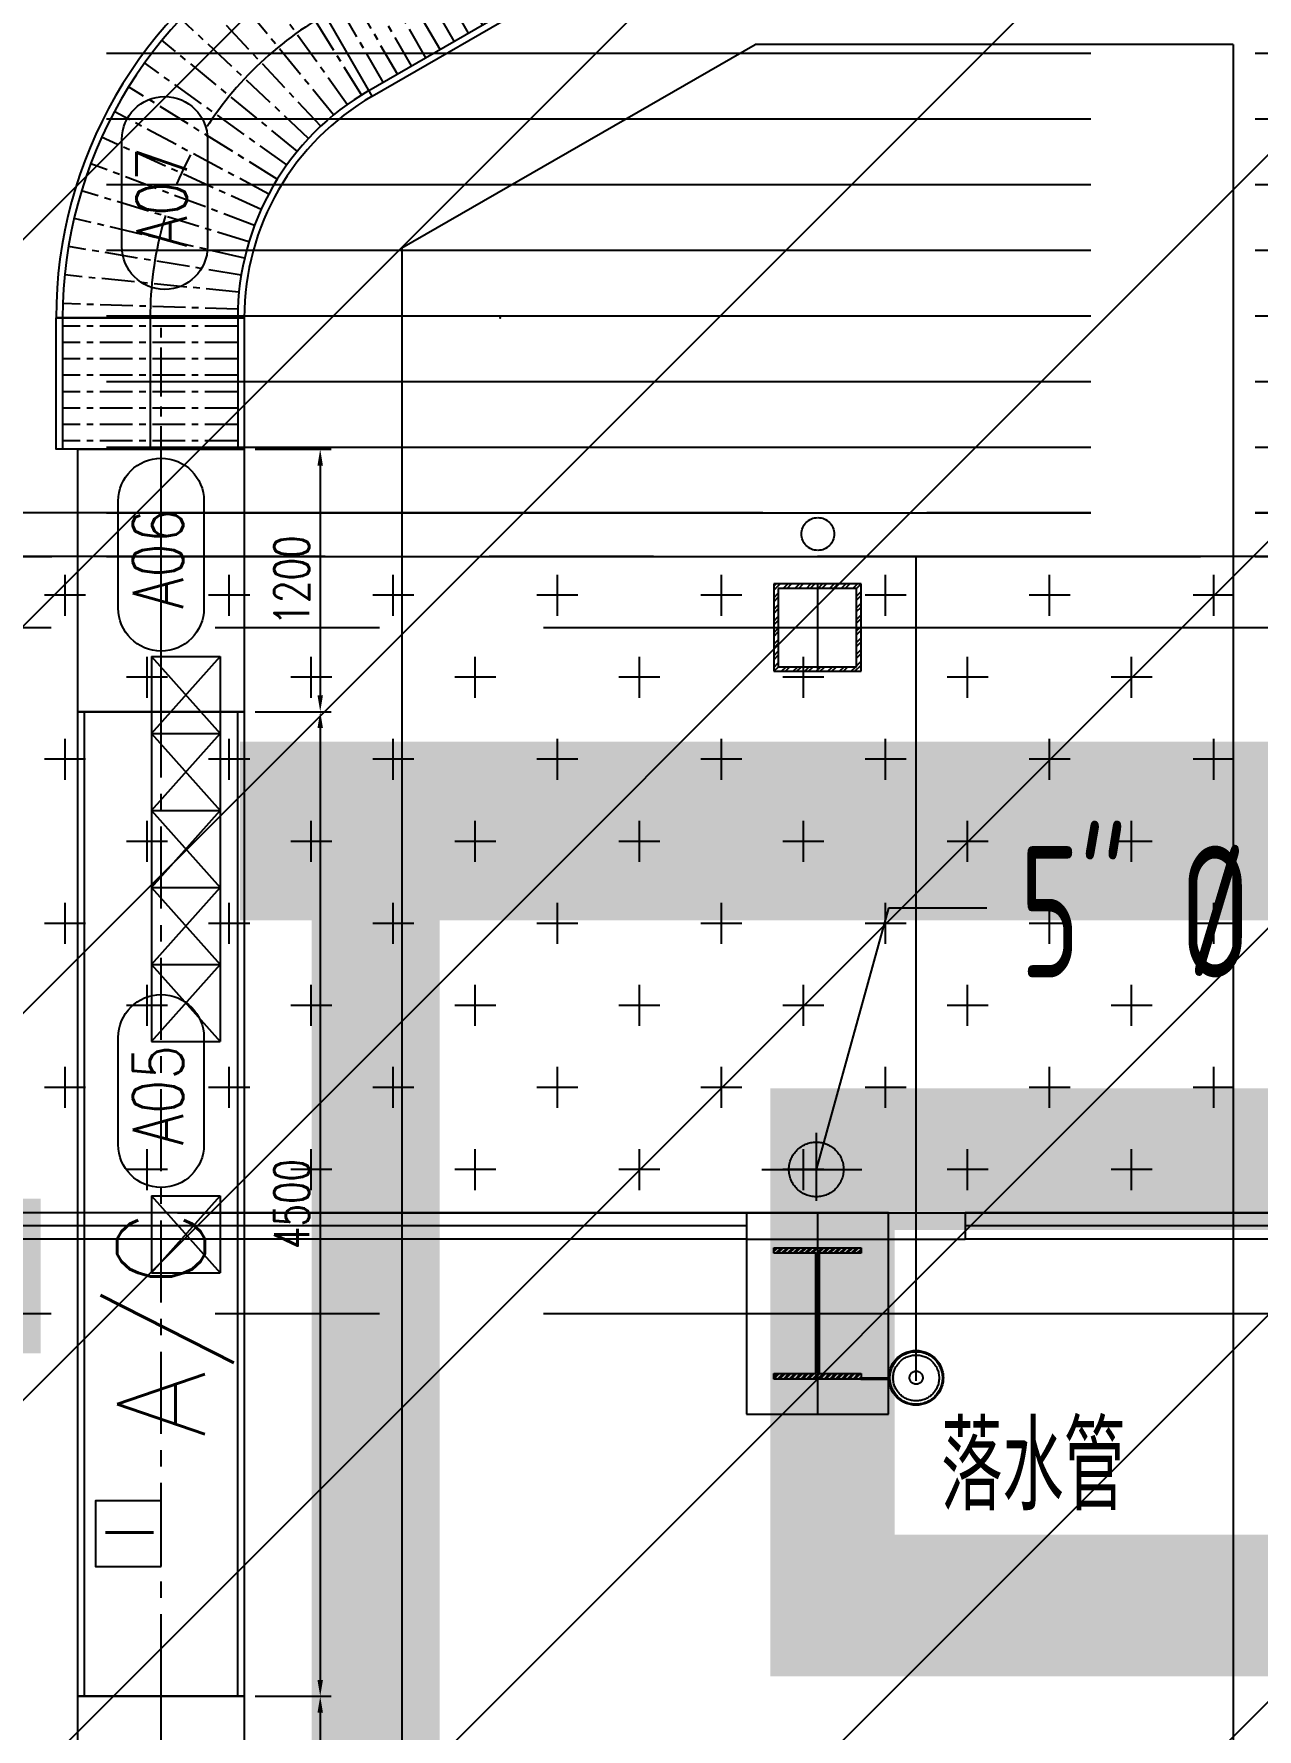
# Model space of a CAD drawing. Extents: x -40736 to 367926, y -65544 to 37405.
# Drawn here: x 342033 to 342592, y -51533 to -50759 of the extents above; entities that cross this region are included whole.
import ezdxf
from ezdxf.enums import TextEntityAlignment as Align

# ---------------------------------------------------------------- set-up
doc = ezdxf.new("R2010")
doc.units = 0
doc.header["$LTSCALE"] = 600
doc.header["$MEASUREMENT"] = 0
for name, pattern in [('CENTER', [2, 1.25, -0.25, 0.25, -0.25]), ('CENTER2', [1.125, 0.75, -0.125, 0.125, -0.125]), ('PHANTOM', [2.5, 1.25, -0.25, 0.25, -0.25, 0.25, -0.25])]:
    doc.linetypes.add(name, pattern=pattern)
doc.layers.get('0').update_dxf_attribs({"linetype": 'CONTINUOUS'})
doc.layers.get('DEFPOINTS').update_dxf_attribs({"linetype": 'CONTINUOUS'})
for name, color, linetype in [('0-入荷', 11, 'CONTINUOUS'), ('0-架台', 232, 'CONTINUOUS'), ('0-機台細部', 7, 'CONTINUOUS'), ('0-機號', 4, 'CONTINUOUS'), ('0-滾筒細部', 3, 'CONTINUOUS'), ('0-記號', 3, 'CONTINUOUS'), ('底圖', 253, 'CONTINUOUS'), ('規劃圖', 253, 'CONTINUOUS')]:
    doc.layers.add(name, color=color, linetype=linetype)
doc.styles.add('CHINESET', font='ISOCP.SHX', dxfattribs={"width": 0.7, "bigfont": 'CHINESET.SHX'})
doc.styles.get("Standard").update_dxf_attribs({"font": 'txt.shx', "width": 0.75, "bigfont": 'chineset.shx'})
doc.styles.add('SUNG', font='txt.shx', dxfattribs={"width": 0.8, "bigfont": 'chineset.shx'})
doc.dimstyles.get("Standard").update_dxf_attribs({"dimtxt": 0.18, "dimasz": 0.18, "dimexe": 0.18, "dimexo": 0.0625, "dimgap": 0.09, "dimtad": 0, "dimtih": 1, "dimtoh": 1, "dimdec": 4, "dimzin": 0, "dimdsep": 46, "dimtxsty": 'Standard', "dimcen": 0.09, "dimadec": 0, "dimazin": 0, "dimtfac": 1, "dimtdec": 4, "dimtofl": 0, "dimtmove": 0, "dimatfit": 3, "dimfxl": 0, "dimtolj": 1, "dimtzin": 0, "dimarcsym": 0})

# ---------------------------------------------------------------- blocks, each defined once
blk = doc.blocks.new('platform')
at = {"layer": '0-架台'}
for p, q in [((13100, -14024.1), (14715, -13094.1)), ((16900, -13094.1), (14715, -13094.1)), ((16900, -13094.1), (16900, -25594.1)), ((13100, -14024.1), (13100, -25594.1))]:
    blk.add_line(p, q, dxfattribs=at)
blk = doc.blocks.new('1F-2123')
at = {"color": 15, "linetype": 'PHANTOM'}
for p, q in [((14698.266919, 94730.164645), (14666.866919, 94730.164645)), ((14666.866919, 94730.164645), (14666.866919, 94694.964645)), ((14698.266919, 94730.164645), (14666.866919, 94694.964645)), ((14698.266919, 94694.964645), (14666.866919, 94730.164645)), ((14698.266919, 94730.164645), (14698.266919, 94694.964645)), ((14698.266919, 94694.964645), (14666.866919, 94694.964645))]:
    blk.add_line(p, q, dxfattribs=at)
blk = doc.blocks.new('1F-2124')
at = {"color": 15, "linetype": 'PHANTOM'}
for p, q in [((14698.266919, 94694.964645), (14666.866919, 94694.964645)), ((14666.866919, 94694.964645), (14666.866919, 94659.764645)), ((14698.266919, 94694.964645), (14666.866919, 94659.764645)), ((14698.266919, 94659.764645), (14666.866919, 94694.964645)), ((14698.266919, 94694.964645), (14698.266919, 94659.764645)), ((14698.266919, 94659.764645), (14666.866919, 94659.764645))]:
    blk.add_line(p, q, dxfattribs=at)
blk = doc.blocks.new('1F-2125')
at = {"color": 15, "linetype": 'PHANTOM'}
for p, q in [((14698.266919, 94659.764645), (14666.866919, 94659.764645)), ((14666.866919, 94659.764645), (14666.866919, 94624.564645)), ((14698.266919, 94659.764645), (14666.866919, 94624.564645)), ((14698.266919, 94624.564645), (14666.866919, 94659.764645)), ((14698.266919, 94659.764645), (14698.266919, 94624.564645)), ((14698.266919, 94624.564645), (14666.866919, 94624.564645))]:
    blk.add_line(p, q, dxfattribs=at)
blk = doc.blocks.new('1F-2126')
at = {"color": 15, "linetype": 'PHANTOM'}
for p, q in [((14698.266919, 94624.564645), (14666.866919, 94624.564645)), ((14666.866919, 94624.564645), (14666.866919, 94589.364645)), ((14698.266919, 94624.564645), (14666.866919, 94589.364645)), ((14698.266919, 94589.364645), (14666.866919, 94624.564645)), ((14698.266919, 94624.564645), (14698.266919, 94589.364645)), ((14698.266919, 94589.364645), (14666.866919, 94589.364645))]:
    blk.add_line(p, q, dxfattribs=at)
blk = doc.blocks.new('1F-2127')
at = {"color": 15, "linetype": 'PHANTOM'}
for p, q in [((14698.266919, 94589.364645), (14666.866919, 94589.364645)), ((14666.866919, 94589.364645), (14666.866919, 94554.164645)), ((14698.266919, 94589.364645), (14666.866919, 94554.164645)), ((14698.266919, 94554.164645), (14666.866919, 94589.364645)), ((14698.266919, 94589.364645), (14698.266919, 94554.164645)), ((14698.266919, 94554.164645), (14666.866919, 94554.164645))]:
    blk.add_line(p, q, dxfattribs=at)
blk = doc.blocks.new('1F-2138')
at = {"color": 15, "linetype": 'PHANTOM'}
for p, q in [((14698.266919, 94483.764645), (14666.866919, 94483.764645)), ((14666.866919, 94483.764645), (14666.866919, 94448.564645)), ((14698.266919, 94483.764645), (14666.866919, 94448.564645)), ((14698.266919, 94448.564645), (14666.866919, 94483.764645)), ((14698.266919, 94483.764645), (14698.266919, 94448.564645)), ((14698.266919, 94448.564645), (14666.866919, 94448.564645))]:
    blk.add_line(p, q, dxfattribs=at)
blk = doc.blocks.new('Blet_CV_WWW')
blk.add_line((1200, 380), (1200, -380))
at = {"color": 1}
blk.add_line((0, 0), (1200, 0), dxfattribs=at)
blk.add_lwpolyline([(0, 380), (0, -380), (1200, -380), (1200, 380)], close=True)
blk = doc.blocks.new('1F-2149')
at = {"color": 15, "linetype": 'PHANTOM'}
for p, q in [((15298.266919, 94038.564645), (15266.866919, 94038.564645)), ((15266.866919, 94038.564645), (15266.866919, 94003.364645)), ((15298.266919, 94038.564645), (15266.866919, 94003.364645)), ((15298.266919, 94003.364645), (15266.866919, 94038.564645)), ((15298.266919, 94038.564645), (15298.266919, 94003.364645)), ((15298.266919, 94003.364645), (15266.866919, 94003.364645))]:
    blk.add_line(p, q, dxfattribs=at)
blk = doc.blocks.new('CC_001')
at = {"color": 15}
for p, q in [((687.5, -275), (762.5, 275)), ((837.5, -275), (912.5, 275)), ((987.5, -275), (1062.5, 275)), ((1137.5, -275), (1212.5, 275)), ((1287.5, -275), (1362.5, 275))]:
    blk.add_line(p, q, dxfattribs=at)
at = {"color": 1, "linetype": 'CENTER', "ltscale": 0.5}
blk.add_line((500, 0), (4325, 0), dxfattribs=at)
blk.add_lwpolyline([(500, 380), (4325, 380), (4325, -380), (500, -380)], close=True)
at = {"color": 0, "linetype": 'ByBlock', "extrusion": (0, 0, -1), "xscale": 10, "yscale": 10, "zscale": -10, "rotation": 90}
blk.add_blockref('1F-2149', (938552.5, -152938.7), dxfattribs=at)
blk = doc.blocks.new('A$C24A45E0A')
for p, q in [((1445, 1013.3), (1015, 1758)), ((860, 0), (0, 0))]:
    blk.add_line(p, q)
for radius in [2030, 2000, 1200, 1170]:
    blk.add_arc((2030, 0), radius, 120, 180)
at = {"color": 1, "linetype": 'CENTER'}
blk.add_arc((2030, 0), 1600, 120, 180, dxfattribs=at)
blk.add_point((2030, 0))
blk = doc.blocks.new('A$C074F71BD')
at = {"color": 1, "linetype": 'CENTER'}
blk.add_line((2729, 2850), (913.1, 2850), dxfattribs=at)
for p, q in [((1015, 2358), (1105.7, 2410.4)), ((1030, 2332.1), (1165.7, 2410.4)), ((2825.7, 2410.4), (1105.7, 2410.4)), ((1430, 1639.2), (2765.7, 2410.4)), ((1445, 1613.2), (2825.7, 2410.4)), ((30, 600), (30, 0)), ((830, 600), (830, 0))]:
    blk.add_line(p, q)
at = {"color": 1}
for p, q in [((1230, 1985.6), (1965.7, 2410.4)), ((430, 600), (430, 0))]:
    blk.add_line(p, q, dxfattribs=at)
blk.add_lwpolyline([(0, 600), (860, 600), (860, 0), (0, 0)], close=True)
at = {"layer": '0-滾筒細部', "color": 1, "linetype": 'CENTER', "ltscale": 0.2}
for p, q in [((1559.9, 1714.2), (1159.9, 2407.1)), ((1624.9, 1751.7), (1244.6, 2410.4)), ((1689.8, 1789.2), (1331.2, 2410.4)), ((1754.8, 1826.7), (1417.8, 2410.4)), ((1819.7, 1864.2), (1504.4, 2410.4)), ((1884.7, 1901.7), (1591, 2410.4)), ((1949.6, 1939.2), (1677.6, 2410.4)), ((2014.6, 1976.7), (1764.2, 2410.4)), ((2079.5, 2014.2), (1850.8, 2410.4)), ((2144.5, 2051.7), (1937.4, 2410.4)), ((2209.4, 2089.2), (2024, 2410.4)), ((2274.4, 2126.7), (2110.6, 2410.4)), ((2339.3, 2164.2), (2197.2, 2410.4)), ((2404.3, 2201.7), (2283.8, 2410.4)), ((2469.2, 2239.2), (2370.4, 2410.4)), ((2534.2, 2276.7), (2457, 2410.4)), ((2599.1, 2314.2), (2543.6, 2410.4)), ((1495, 1676.7), (1095, 2369.6)), ((1396.3, 1619), (973.9, 2298.4)), ((1331, 1575.4), (865, 2225.7)), ((1268.7, 1527.6), (761.2, 2146)), ((1209.7, 1475.8), (662.8, 2059.7)), ((1154.2, 1420.3), (570.3, 1967.2)), ((1102.4, 1361.3), (484, 1868.8)), ((1054.6, 1299), (404.3, 1765)), ((1011, 1233.7), (331.6, 1656.1)), ((971.7, 1165.7), (266.2, 1542.8)), ((937, 1095.2), (208.3, 1425.4)), ((906.9, 1022.7), (158.2, 1304.5)), ((881.7, 948.3), (116.1, 1180.6)), ((861.3, 872.5), (82.2, 1054.2)), ((846, 795.5), (56.7, 925.8)), ((835.8, 717.6), (39.6, 796)), ((830.6, 639.3), (31.1, 665.4)), ((830.6, 639.3), (31.1, 665.4)), ((830, 562.5), (30, 562.5)), ((830, 487.5), (30, 487.5)), ((830, 412.5), (30, 412.5)), ((830, 337.5), (30, 337.5)), ((830, 262.5), (30, 262.5)), ((830, 187.5), (30, 187.5)), ((830, 112.5), (30, 112.5)), ((830, 37.5), (30, 37.5))]:
    blk.add_line(p, q, dxfattribs=at)
blk.add_blockref('A$C24A45E0A', (0, 600))
blk = doc.blocks.new('*D375')
at = {"color": 0, "lineweight": -2}
for p, q in [((33595, 1915.7), (33595, 1568.5)), ((34795, 1915.7), (34795, 1568.5)), ((34720, 1618.5), (33670, 1618.5))]:
    blk.add_line(p, q, dxfattribs=at)
at = {"color": 0}
for points in [[(33670, 1631), (33670, 1606), (33595, 1618.5)], [(34720, 1631), (34720, 1606), (34795, 1618.5)]]:
    blk.add_solid(points, dxfattribs=at)
at = {"layer": 'DEFPOINTS', "color": 0}
for p in [(33595, 1965.7), (34795, 1965.7), (33595, 1618.5)]:
    blk.add_point(p, dxfattribs=at)
at = {"color": 0, "insert": (34195, 1748.5), "char_height": 160, "attachment_point": 5}
blk.add_mtext('\\A1;1200', dxfattribs=at)
blk = doc.blocks.new('*D376')
at = {"color": 0, "lineweight": -2}
for p, q in [((29095, 1915.7), (29095, 1568.5)), ((33595, 1915.7), (33595, 1568.5)), ((33520, 1618.5), (29170, 1618.5))]:
    blk.add_line(p, q, dxfattribs=at)
at = {"color": 0}
for points in [[(29170, 1631), (29170, 1606), (29095, 1618.5)], [(33520, 1631), (33520, 1606), (33595, 1618.5)]]:
    blk.add_solid(points, dxfattribs=at)
at = {"layer": 'DEFPOINTS', "color": 0}
for p in [(29095, 1965.7), (33595, 1965.7), (29095, 1618.5)]:
    blk.add_point(p, dxfattribs=at)
at = {"color": 0, "insert": (31345, 1748.5), "char_height": 160, "attachment_point": 5}
blk.add_mtext('\\A1;4500', dxfattribs=at)
blk = doc.blocks.new('*D377')
at = {"color": 0, "lineweight": -2}
for p, q in [((29095, 1915.7), (29095, 1568.5)), ((25270, 1805.7), (25270, 1568.5)), ((29020, 1618.5), (25345, 1618.5))]:
    blk.add_line(p, q, dxfattribs=at)
at = {"color": 0}
for points in [[(25345, 1631), (25345, 1606), (25270, 1618.5)], [(29020, 1631), (29020, 1606), (29095, 1618.5)]]:
    blk.add_solid(points, dxfattribs=at)
at = {"layer": 'DEFPOINTS', "color": 0}
for p in [(29095, 1965.7), (25270, 1855.7), (25270, 1618.5)]:
    blk.add_point(p, dxfattribs=at)
at = {"color": 0, "insert": (27182.5, 1748.5), "char_height": 160, "attachment_point": 5}
blk.add_mtext('\\A1;3825', dxfattribs=at)
blk = doc.blocks.new('A$C46C37F3C')
blk.add_lwpolyline([(0, 0), (300, 0), (300, 300), (0, 300)], close=True)
blk.add_text('I', height=220).set_placement((117.9, 34.7))
blk = doc.blocks.new('A$C1394433B')
at = {"layer": '0-入荷', "color": 11}
for p, q in [((29095.00107, 2695.68859), (33595.00107, 2695.68859)), ((29095.00107, 1995.68859), (33595.00107, 1995.68859))]:
    blk.add_line(p, q, dxfattribs=at)
at = {"layer": '0-入荷', "color": 11, "linetype": 'CENTER', "ltscale": 0.5}
for p, q in [((25270.00107, 2345.68859), (29095.00107, 2345.68859)), ((29095.00107, 2345.68859), (33595.00107, 2345.68859))]:
    blk.add_line(p, q, dxfattribs=at)
at = {"layer": '0-入荷', "color": 11, "linetype": 'CENTER', "ltscale": 0.3}
blk.add_line((33595.00107, 2345.68859), (35395.00107, 2345.68859), dxfattribs=at)
at = {"layer": '0-入荷', "color": 11}
for points in [[(35395.00107, 1965.68859), (34795.00107, 1965.68859), (34795.00107, 2825.68859), (35395.00107, 2825.68859)], [(25270.00107, 2725.68859), (29095.00107, 2725.68859), (29095.00107, 1965.68859), (25270.00107, 1965.68859)], [(29095.00107, 2725.68859), (33595.00107, 2725.68859), (33595.00107, 1965.68859), (29095.00107, 1965.68859)], [(33595.00107, 2725.68859), (34795.00107, 2725.68859), (34795.00107, 1965.68859), (33595.00107, 1965.68859)]]:
    blk.add_lwpolyline(points, close=True, dxfattribs=at)
at = {"layer": '0-機號', "color": 7}
blk.add_lwpolyline([(32106.10985, 2149.83569), (31616.21657, 2149.83569, -1), (31616.21657, 2541.54149), (32106.10985, 2541.54149, -1)], format="xyb", close=True, dxfattribs=at)
at = {"layer": '0-機號'}
for points in [[(34557.83727, 2149.83569), (34067.94399, 2149.83569, -1), (34067.94399, 2541.54149), (34557.83727, 2541.54149, -1)], [(36210.99154, 2133.4192), (35721.09826, 2133.4192, -1), (35721.09826, 2525.125), (36210.99154, 2525.125, -1)]]:
    blk.add_lwpolyline(points, format="xyb", close=True, dxfattribs=at)
at = {"color": 0, "linetype": 'ByBlock', "extrusion": (0, 0, -1), "xscale": 10, "yscale": 10, "zscale": -10, "rotation": 90}
for name in ['1F-2138', '1F-2127', '1F-2126', '1F-2125', '1F-2124', '1F-2123']:
    blk.add_blockref(name, (913454.64538, -144592.98058), dxfattribs=at)
at = {"layer": '0-機台細部', "rotation": 270}
blk.add_blockref('A$C074F71BD', (34795.00142, 2825.68841), dxfattribs=at)
at = {"layer": '0-機台細部'}
blk.add_blockref('CC_001', (24770.00107, 2345.68859), dxfattribs=at)
at = {"layer": '0-機台細部', "extrusion": (0, 0, -1), "zscale": -1, "rotation": 180}
blk.add_blockref('Blet_CV_WWW', (-33595.00107, 2345.68859), dxfattribs=at)
at = {"layer": '0-記號', "extrusion": (0, 0, -1), "xscale": -1, "zscale": -1}
blk.add_blockref('A$C46C37F3C', (-29687.97667, 2345.68859), dxfattribs=at)
at = {"text_generation_flag": 6}
blk.add_text('A/C', height=400, rotation=180, dxfattribs=at).set_placement((30276.444, 2145.94074))
at = {"layer": '0-機號', "color": 7, "text_generation_flag": 6, "width": 0.8}
blk.add_text('A05', height=230.4, rotation=180, dxfattribs=at).set_placement((31842.57677, 2359.38618), align=Align.MIDDLE)
at = {"layer": '0-機號', "text_generation_flag": 6, "width": 0.8}
for s, p in [('A06', (34294.30419, 2359.38618)), ('A07', (35947.45846, 2342.96969))]:
    blk.add_text(s, height=230.4, rotation=180, dxfattribs=at).set_placement(p, align=Align.MIDDLE)
for base, p1, p2, override, picture, middle in [((25270.00107, 1618.48382), (29095.00107, 1965.68859), (25270.00107, 1855.68859), {"dimscale": 50, "dimtmove": 1}, '*D377', (27182.50107, 1748.48382)), ((29095.00107, 1618.48382), (33595.00107, 1965.68859), (29095.00107, 1965.68859), {"dimscale": 50, "dimtmove": 1}, '*D376', (31345.00107, 1748.48382)), ((33595.00107, 1618.48382), (34795.00107, 1965.68859), (33595.00107, 1965.68859), {"dimscale": 50}, '*D375', (34195.00107, 1748.48382))]:
    dim = blk.add_linear_dim(base=base, p1=p1, p2=p2, dimstyle='Standard', override=override)
    dim.commit()
    dim.dimension.update_dxf_attribs({"geometry": picture, "text_midpoint": middle})
blk = doc.blocks.new('A$C1C6605B1')
at = {"layer": '規劃圖', "xscale": 0.09999999997671694, "yscale": 0.09999999997671694, "zscale": 0.09999999997671694}
blk.add_blockref('platform', (-3277.72048, 4973.90789), dxfattribs=at)
at = {"layer": '規劃圖', "xscale": 0.09999999997671694, "yscale": 0.09999999997671694, "zscale": 0.09999999997671694, "rotation": 90}
blk.add_blockref('A$C1394433B', (-1843.15162, -0.00011), dxfattribs=at)

msp = doc.modelspace()

# ---------------------------------------------------------------- hatches: boundary and pattern name
at = {"layer": '底圖'}
h = msp.add_hatch(dxfattribs=at)
h.set_pattern_fill('ANSI31', color=253, scale=1000, style=0)
h.set_pattern_definition([(45, (309308.72, -68899.45), (-88.38835, 88.38835), [])])
h.paths.add_polyline_path([(337466.29017, -53718.31705), (346391.28917, -53718.31705), (346391.28917, -49643.31765), (337466.29017, -49643.31765)])

# ---------------------------------------------------------------- linework, layer by layer
at = {"layer": '底圖', "linetype": 'CENTER2'}
for p, q in [((341391.28957, -50767.33166), (344391.28957, -50767.33166)), ((341391.28957, -50797.33166), (344391.28957, -50797.33166)), ((341391.28957, -50827.33166), (344391.28957, -50827.33166)), ((341391.28957, -50857.33166), (344391.28957, -50857.33166)), ((341391.28957, -50887.33166), (344391.28957, -50887.33166)), ((341391.28957, -50917.33166), (344391.28957, -50917.33166)), ((341391.28957, -50947.33166), (344391.28957, -50947.33166)), ((341391.28957, -50977.33166), (344391.28957, -50977.33166)), ((344391.28589, -50977.33166), (341391.28957, -50977.33166)), ((360391.28956, -50997.33166), (332391.28957, -50997.33166)), ((337391.28957, -50997.33166), (345358.78957, -50997.33166)), ((341391.28957, -50997.33166), (344391.28957, -50997.33166)), ((342436.38718, -51374.04847), (342436.38718, -50997.33166)), ((342047.39503, -51024.419), (342047.39503, -51005.669)), ((342122.39503, -51024.419), (342122.39503, -51005.669)), ((342197.39503, -51024.419), (342197.39503, -51005.669)), ((342272.39503, -51024.419), (342272.39503, -51005.669)), ((342347.39503, -51024.419), (342347.39503, -51005.669)), ((342371.28957, -51010.96397), (342372.42187, -51009.83166)), ((342371.28957, -51012.73174), (342374.18964, -51009.83166)), ((342411.28957, -51009.83166), (342371.28957, -51009.83166)), ((342371.28957, -51009.83166), (342371.28957, -51049.83166)), ((342409.18957, -51011.93166), (342373.38957, -51011.93166)), ((342373.38957, -51011.93166), (342373.38957, -51047.73166)), ((342375.62517, -51011.93166), (342377.72517, -51009.83166)), ((342377.39294, -51011.93166), (342379.49294, -51009.83166)), ((342380.92847, -51011.93166), (342383.02847, -51009.83166)), ((342382.69624, -51011.93166), (342384.79624, -51009.83166)), ((342386.23177, -51011.93166), (342388.33177, -51009.83166)), ((342387.99954, -51011.93166), (342390.09954, -51009.83166)), ((342391.28957, -51009.83166), (342391.28957, -51049.83166)), ((342391.53507, -51011.93166), (342393.63507, -51009.83166)), ((342393.30284, -51011.93166), (342395.40284, -51009.83166)), ((342396.83838, -51011.93166), (342398.93838, -51009.83166)), ((342398.60614, -51011.93166), (342400.70614, -51009.83166)), ((342402.14168, -51011.93166), (342404.24168, -51009.83166)), ((342403.90944, -51011.93166), (342406.00944, -51009.83166)), ((342407.44498, -51011.93166), (342409.54498, -51009.83166)), ((342409.18957, -51011.95484), (342411.28957, -51009.85484)), ((342409.18957, -51047.73166), (342409.18957, -51011.93166)), ((342411.28957, -51049.83166), (342411.28957, -51009.83166)), ((342422.39503, -51024.419), (342422.39503, -51005.669)), ((342497.39503, -51024.419), (342497.39503, -51005.669)), ((342572.39503, -51024.419), (342572.39503, -51005.669)), ((342056.77003, -51015.044), (342038.02003, -51015.044)), ((342131.77003, -51015.044), (342113.02003, -51015.044)), ((342206.77003, -51015.044), (342188.02003, -51015.044)), ((342281.77003, -51015.044), (342263.02003, -51015.044)), ((342356.77003, -51015.044), (342338.02003, -51015.044)), ((342371.28957, -51016.26727), (342373.38957, -51014.16727)), ((342371.28957, -51018.03504), (342373.38957, -51015.93504)), ((342371.28957, -51021.57057), (342373.38957, -51019.47057)), ((342409.18957, -51015.49038), (342411.28957, -51013.39038)), ((342409.18957, -51017.25814), (342411.28957, -51015.15814)), ((342409.18957, -51020.79368), (342411.28957, -51018.69368)), ((342431.77003, -51015.044), (342413.02003, -51015.044)), ((342506.77003, -51015.044), (342488.02003, -51015.044)), ((342581.77003, -51015.044), (342563.02003, -51015.044)), ((342371.28957, -51023.33834), (342373.38957, -51021.23834)), ((342371.28957, -51026.87387), (342373.38957, -51024.77387)), ((342371.28957, -51028.64164), (342373.38957, -51026.54164)), ((342409.18957, -51022.56144), (342411.28957, -51020.46144)), ((342409.18957, -51026.09698), (342411.28957, -51023.99698)), ((342409.18957, -51027.86474), (342411.28957, -51025.76474)), ((333491.07, -51029.83166), (361191.28956, -51029.83166)), ((342358.78957, -51029.83166), (342423.78957, -51029.83166)), ((342371.28957, -51032.17717), (342373.38957, -51030.07717)), ((342371.28957, -51033.94494), (342373.38957, -51031.84494)), ((342371.28957, -51037.48047), (342373.38957, -51035.38047)), ((342409.18957, -51031.40028), (342411.28957, -51029.30028)), ((342409.18957, -51033.16805), (342411.28957, -51031.06805)), ((342409.18957, -51036.70358), (342411.28957, -51034.60358)), ((342084.89503, -51061.919), (342084.89503, -51043.169)), ((342159.89503, -51061.919), (342159.89503, -51043.169)), ((342234.89503, -51061.919), (342234.89503, -51043.169)), ((342309.89503, -51061.919), (342309.89503, -51043.169)), ((342371.28957, -51039.24824), (342373.38957, -51037.14824)), ((342371.28957, -51042.78377), (342373.38957, -51040.68377)), ((342371.28957, -51044.55154), (342373.38957, -51042.45154)), ((342384.89503, -51061.919), (342384.89503, -51043.169)), ((342409.18957, -51038.47135), (342411.28957, -51036.37135)), ((342409.18957, -51042.00688), (342411.28957, -51039.90688)), ((342409.18957, -51043.77465), (342411.28957, -51041.67465)), ((342459.89503, -51061.919), (342459.89503, -51043.169)), ((342534.89503, -51061.919), (342534.89503, -51043.169)), ((342371.28957, -51048.08707), (342373.38957, -51045.98707)), ((342371.28957, -51049.83166), (342411.28957, -51049.83166)), ((342371.31274, -51049.83166), (342373.41274, -51047.73166)), ((342373.38957, -51047.73166), (342409.18957, -51047.73166)), ((342374.84828, -51049.83166), (342376.94828, -51047.73166)), ((342376.61605, -51049.83166), (342378.71605, -51047.73166)), ((342380.15158, -51049.83166), (342382.25158, -51047.73166)), ((342381.91935, -51049.83166), (342384.01935, -51047.73166)), ((342385.45488, -51049.83166), (342387.55488, -51047.73166)), ((342387.22265, -51049.83166), (342389.32265, -51047.73166)), ((342390.75818, -51049.83166), (342392.85818, -51047.73166)), ((342392.52595, -51049.83166), (342394.62595, -51047.73166)), ((342396.06148, -51049.83166), (342398.16148, -51047.73166)), ((342397.82925, -51049.83166), (342399.92925, -51047.73166)), ((342401.36478, -51049.83166), (342403.46478, -51047.73166)), ((342403.13255, -51049.83166), (342405.23255, -51047.73166)), ((342406.66808, -51049.83166), (342408.76808, -51047.73166)), ((342408.43585, -51049.83166), (342411.28957, -51046.97795)), ((342409.18957, -51047.31018), (342411.28957, -51045.21018)), ((342409.18957, -51047.73166), (342409.18957, -51047.73166)), ((342094.27003, -51052.544), (342075.52003, -51052.544)), ((342169.27003, -51052.544), (342150.52003, -51052.544)), ((342244.27003, -51052.544), (342225.52003, -51052.544)), ((342319.27003, -51052.544), (342300.52003, -51052.544)), ((342394.27003, -51052.544), (342375.52003, -51052.544)), ((342469.27003, -51052.544), (342450.52003, -51052.544)), ((342544.27003, -51052.544), (342525.52003, -51052.544)), ((342047.39503, -51099.419), (342047.39503, -51080.669)), ((342122.39503, -51099.419), (342122.39503, -51080.669)), ((342197.39503, -51099.419), (342197.39503, -51080.669)), ((342272.39503, -51099.419), (342272.39503, -51080.669)), ((342347.39503, -51099.419), (342347.39503, -51080.669)), ((342422.39503, -51099.419), (342422.39503, -51080.669)), ((342497.39503, -51099.419), (342497.39503, -51080.669)), ((342572.39503, -51099.419), (342572.39503, -51080.669)), ((342056.77003, -51090.044), (342038.02003, -51090.044)), ((342131.77003, -51090.044), (342113.02003, -51090.044)), ((342206.77003, -51090.044), (342188.02003, -51090.044)), ((342281.77003, -51090.044), (342263.02003, -51090.044)), ((342356.77003, -51090.044), (342338.02003, -51090.044)), ((342431.77003, -51090.044), (342413.02003, -51090.044)), ((342506.77003, -51090.044), (342488.02003, -51090.044)), ((342581.77003, -51090.044), (342563.02003, -51090.044)), ((342084.89503, -51136.919), (342084.89503, -51118.169)), ((342159.89503, -51136.919), (342159.89503, -51118.169)), ((342234.89503, -51136.919), (342234.89503, -51118.169)), ((342309.89503, -51136.919), (342309.89503, -51118.169)), ((342384.89503, -51136.919), (342384.89503, -51118.169)), ((342459.89503, -51136.919), (342459.89503, -51118.169)), ((342534.89503, -51136.919), (342534.89503, -51118.169)), ((342094.27003, -51127.544), (342075.52003, -51127.544)), ((342169.27003, -51127.544), (342150.52003, -51127.544)), ((342244.27003, -51127.544), (342225.52003, -51127.544)), ((342319.27003, -51127.544), (342300.52003, -51127.544)), ((342394.27003, -51127.544), (342375.52003, -51127.544)), ((342469.27003, -51127.544), (342450.52003, -51127.544)), ((342544.27003, -51127.544), (342525.52003, -51127.544)), ((342047.39503, -51174.419), (342047.39503, -51155.669)), ((342122.39503, -51174.419), (342122.39503, -51155.669)), ((342197.39503, -51174.419), (342197.39503, -51155.669)), ((342272.39503, -51174.419), (342272.39503, -51155.669)), ((342347.39503, -51174.419), (342347.39503, -51155.669)), ((342423.82717, -51158.05617), (342390.75301, -51277.50482)), ((342422.39503, -51174.419), (342422.39503, -51155.669)), ((342468.69041, -51158.05617), (342423.82717, -51158.05617)), ((342497.39503, -51174.419), (342497.39503, -51155.669)), ((342572.39503, -51174.419), (342572.39503, -51155.669)), ((342056.77003, -51165.044), (342038.02003, -51165.044)), ((342131.77003, -51165.044), (342113.02003, -51165.044)), ((342206.77003, -51165.044), (342188.02003, -51165.044)), ((342281.77003, -51165.044), (342263.02003, -51165.044)), ((342356.77003, -51165.044), (342338.02003, -51165.044)), ((342431.77003, -51165.044), (342413.02003, -51165.044)), ((342506.77003, -51165.044), (342488.02003, -51165.044)), ((342581.77003, -51165.044), (342563.02003, -51165.044)), ((342084.89503, -51211.919), (342084.89503, -51193.169)), ((342159.89503, -51211.919), (342159.89503, -51193.169)), ((342234.89503, -51211.919), (342234.89503, -51193.169)), ((342309.89503, -51211.919), (342309.89503, -51193.169)), ((342384.89503, -51211.919), (342384.89503, -51193.169)), ((342459.89503, -51211.919), (342459.89503, -51193.169)), ((342534.89503, -51211.919), (342534.89503, -51193.169)), ((342094.27003, -51202.544), (342075.52003, -51202.544)), ((342169.27003, -51202.544), (342150.52003, -51202.544)), ((342244.27003, -51202.544), (342225.52003, -51202.544)), ((342319.27003, -51202.544), (342300.52003, -51202.544)), ((342394.27003, -51202.544), (342375.52003, -51202.544)), ((342469.27003, -51202.544), (342450.52003, -51202.544)), ((342544.27003, -51202.544), (342525.52003, -51202.544)), ((342047.39503, -51249.419), (342047.39503, -51230.669)), ((342122.39503, -51249.419), (342122.39503, -51230.669)), ((342197.39503, -51249.419), (342197.39503, -51230.669)), ((342272.39503, -51249.419), (342272.39503, -51230.669)), ((342347.39503, -51249.419), (342347.39503, -51230.669)), ((342422.39503, -51249.419), (342422.39503, -51230.669)), ((342497.39503, -51249.419), (342497.39503, -51230.669)), ((342572.39503, -51249.419), (342572.39503, -51230.669)), ((342056.77003, -51240.044), (342038.02003, -51240.044)), ((342131.77003, -51240.044), (342113.02003, -51240.044)), ((342206.77003, -51240.044), (342188.02003, -51240.044)), ((342281.77003, -51240.044), (342263.02003, -51240.044)), ((342356.77003, -51240.044), (342338.02003, -51240.044)), ((342431.77003, -51240.044), (342413.02003, -51240.044)), ((342506.77003, -51240.044), (342488.02003, -51240.044)), ((342581.77003, -51240.044), (342563.02003, -51240.044)), ((342390.75301, -51260.80438), (342390.75301, -51291.80438)), ((342084.89503, -51286.919), (342084.89503, -51268.169)), ((342159.89503, -51286.919), (342159.89503, -51268.169)), ((342234.89503, -51286.919), (342234.89503, -51268.169)), ((342309.89503, -51286.919), (342309.89503, -51268.169)), ((342384.89503, -51286.919), (342384.89503, -51268.169)), ((342459.89503, -51286.919), (342459.89503, -51268.169)), ((342534.89503, -51286.919), (342534.89503, -51268.169)), ((342094.27003, -51277.544), (342075.52003, -51277.544)), ((342169.27003, -51277.544), (342150.52003, -51277.544)), ((342244.27003, -51277.544), (342225.52003, -51277.544)), ((342319.27003, -51277.544), (342300.52003, -51277.544)), ((342365.90204, -51277.50482), (342411.54027, -51277.50482)), ((342394.27003, -51277.544), (342375.52003, -51277.544)), ((342469.27003, -51277.544), (342450.52003, -51277.544)), ((342544.27003, -51277.544), (342525.52003, -51277.544)), ((341423.78957, -51297.33166), (342391.28957, -51297.33166)), ((342358.78957, -51297.33166), (341458.78957, -51297.33166)), ((342358.78957, -51297.33166), (342391.28957, -51297.33166)), ((342358.78957, -51297.33166), (342358.78957, -51309.33166)), ((342358.78957, -51297.33166), (342458.78957, -51297.33166)), ((342423.78957, -51297.33166), (342358.78957, -51297.33166)), ((342358.78957, -51297.33166), (342358.78957, -51389.33166)), ((342391.28957, -51297.33166), (342391.28957, -51389.33166)), ((342391.28957, -51297.33166), (342423.78957, -51297.33166)), ((342423.78957, -51297.33166), (343391.28957, -51297.33166)), ((342423.78957, -51389.33166), (342423.78957, -51297.33166)), ((342458.78957, -51297.33166), (342458.78957, -51309.33166)), ((343358.78957, -51297.33166), (342458.78957, -51297.33166)), ((342358.78957, -51303.33166), (341458.78957, -51303.33166)), ((343358.78957, -51303.33166), (342458.78957, -51303.33166)), ((342358.78957, -51309.33166), (341458.78957, -51309.33166)), ((342358.78957, -51309.33166), (342391.28957, -51309.33166)), ((342371.28957, -51314.11971), (342372.07761, -51313.33166)), ((342371.28957, -51315.00359), (342372.9615, -51313.33166)), ((342371.28957, -51313.33166), (342411.28957, -51313.33166)), ((342371.28957, -51315.83166), (342371.28957, -51313.33166)), ((342372.22926, -51315.83166), (342374.72926, -51313.33166)), ((342373.11315, -51315.83166), (342375.61315, -51313.33166)), ((342374.88092, -51315.83166), (342377.38092, -51313.33166)), ((342375.7648, -51315.83166), (342378.2648, -51313.33166)), ((342377.53257, -51315.83166), (342380.03257, -51313.33166)), ((342378.41645, -51315.83166), (342380.91645, -51313.33166)), ((342380.18422, -51315.83166), (342382.68422, -51313.33166)), ((342381.0681, -51315.83166), (342383.5681, -51313.33166)), ((342382.83587, -51315.83166), (342385.33587, -51313.33166)), ((342383.71975, -51315.83166), (342386.21975, -51313.33166)), ((342385.48752, -51315.83166), (342387.98752, -51313.33166)), ((342386.3714, -51315.83166), (342388.8714, -51313.33166)), ((342388.13917, -51315.83166), (342390.63917, -51313.33166)), ((342389.02305, -51315.83166), (342391.52305, -51313.33166)), ((342390.48957, -51316.13291), (342393.29082, -51313.33166)), ((342390.48957, -51317.0168), (342394.1747, -51313.33166)), ((342391.28957, -51309.33166), (342423.78957, -51309.33166)), ((342393.44247, -51315.83166), (342395.94247, -51313.33166)), ((342394.32635, -51315.83166), (342396.82635, -51313.33166)), ((342396.09412, -51315.83166), (342398.59412, -51313.33166)), ((342396.978, -51315.83166), (342399.478, -51313.33166)), ((342398.74577, -51315.83166), (342401.24577, -51313.33166)), ((342399.62965, -51315.83166), (342402.12965, -51313.33166)), ((342401.39742, -51315.83166), (342403.89742, -51313.33166)), ((342402.2813, -51315.83166), (342404.7813, -51313.33166)), ((342404.04907, -51315.83166), (342406.54907, -51313.33166)), ((342404.93295, -51315.83166), (342407.43295, -51313.33166)), ((342406.70072, -51315.83166), (342409.20072, -51313.33166)), ((342407.5846, -51315.83166), (342410.0846, -51313.33166)), ((342409.35237, -51315.83166), (342411.28957, -51313.89447)), ((342411.28957, -51313.33166), (342411.28957, -51315.83166)), ((342423.78957, -51309.33166), (342458.78957, -51309.33166)), ((343358.78957, -51309.33166), (342458.78957, -51309.33166)), ((342390.48957, -51315.83166), (342371.28957, -51315.83166)), ((342390.48957, -51370.83166), (342390.48957, -51315.83166)), ((342390.48957, -51318.78456), (342392.08957, -51317.18456)), ((342390.48957, -51319.66845), (342392.08957, -51318.06845)), ((342390.48957, -51321.43621), (342392.08957, -51319.83621)), ((342390.48957, -51322.3201), (342392.08957, -51320.7201)), ((342411.28957, -51315.83166), (342392.08957, -51315.83166)), ((342392.08957, -51315.83166), (342392.08957, -51370.83166)), ((342410.23625, -51315.83166), (342411.28957, -51314.77835)), ((342390.48957, -51324.08787), (342392.08957, -51322.48787)), ((342390.48957, -51324.97175), (342392.08957, -51323.37175)), ((342390.48957, -51326.73952), (342392.08957, -51325.13952)), ((342390.48957, -51327.6234), (342392.08957, -51326.0234)), ((342390.48957, -51329.39117), (342392.08957, -51327.79117)), ((342390.48957, -51330.27505), (342392.08957, -51328.67505)), ((342390.48957, -51332.04282), (342392.08957, -51330.44282)), ((342390.48957, -51332.9267), (342392.08957, -51331.3267)), ((342390.48957, -51334.69447), (342392.08957, -51333.09447)), ((342390.48957, -51335.57835), (342392.08957, -51333.97835)), ((342390.48957, -51337.34612), (342392.08957, -51335.74612)), ((342390.48957, -51338.23), (342392.08957, -51336.63)), ((333491.07, -51343.33166), (361991.28956, -51343.33166)), ((342358.78957, -51343.33166), (342423.78957, -51343.33166)), ((342390.48957, -51339.99777), (342392.08957, -51338.39777)), ((342390.48957, -51340.88165), (342392.08957, -51339.28165)), ((342390.48957, -51342.64942), (342392.08957, -51341.04942)), ((342390.48957, -51343.5333), (342392.08957, -51341.9333)), ((342390.48957, -51345.30107), (342392.08957, -51343.70107)), ((342390.48957, -51346.18495), (342392.08957, -51344.58495)), ((342390.48957, -51347.95272), (342392.08957, -51346.35272)), ((342390.48957, -51348.8366), (342392.08957, -51347.2366)), ((342390.48957, -51350.60437), (342392.08957, -51349.00437)), ((342390.48957, -51351.48825), (342392.08957, -51349.88825)), ((342390.48957, -51353.25602), (342392.08957, -51351.65602)), ((342390.48957, -51354.1399), (342392.08957, -51352.5399)), ((342390.48957, -51355.90767), (342392.08957, -51354.30767)), ((342390.48957, -51356.79155), (342392.08957, -51355.19155)), ((342390.48957, -51358.55932), (342392.08957, -51356.95932)), ((342390.48957, -51359.4432), (342392.08957, -51357.8432)), ((342390.48957, -51361.21097), (342392.08957, -51359.61097)), ((342390.48957, -51362.09485), (342392.08957, -51360.49485)), ((342390.48957, -51363.86262), (342392.08957, -51362.26262)), ((342390.48957, -51364.74651), (342392.08957, -51363.14651)), ((342390.48957, -51366.51427), (342392.08957, -51364.91427)), ((342390.48957, -51367.39816), (342392.08957, -51365.79816)), ((342390.48957, -51369.16592), (342392.08957, -51367.56592)), ((342390.48957, -51370.04981), (342392.08957, -51368.44981)), ((342371.28957, -51372.45602), (342372.91392, -51370.83166)), ((342371.28957, -51373.33166), (342371.28957, -51370.83166)), ((342371.28957, -51370.83166), (342390.48957, -51370.83166)), ((342411.28957, -51373.33166), (342371.28957, -51373.33166)), ((342371.29781, -51373.33166), (342373.79781, -51370.83166)), ((342373.06557, -51373.33166), (342375.56557, -51370.83166)), ((342373.94946, -51373.33166), (342376.44946, -51370.83166)), ((342375.71722, -51373.33166), (342378.21722, -51370.83166)), ((342376.60111, -51373.33166), (342379.10111, -51370.83166)), ((342378.36887, -51373.33166), (342380.86887, -51370.83166)), ((342379.25276, -51373.33166), (342381.75276, -51370.83166)), ((342381.02053, -51373.33166), (342383.52053, -51370.83166)), ((342381.90441, -51373.33166), (342384.40441, -51370.83166)), ((342383.67218, -51373.33166), (342386.17218, -51370.83166)), ((342384.55606, -51373.33166), (342387.05606, -51370.83166)), ((342386.32383, -51373.33166), (342388.82383, -51370.83166)), ((342387.20771, -51373.33166), (342389.70771, -51370.83166)), ((342388.97548, -51373.33166), (342392.08957, -51370.21757)), ((342389.85936, -51373.33166), (342392.35936, -51370.83166)), ((342391.62713, -51373.33166), (342394.12713, -51370.83166)), ((342392.08957, -51370.83166), (342411.28957, -51370.83166)), ((342392.51101, -51373.33166), (342395.01101, -51370.83166)), ((342394.27878, -51373.33166), (342396.77878, -51370.83166)), ((342395.16266, -51373.33166), (342397.66266, -51370.83166)), ((342396.93043, -51373.33166), (342399.43043, -51370.83166)), ((342397.81431, -51373.33166), (342400.31431, -51370.83166)), ((342399.58208, -51373.33166), (342402.08208, -51370.83166)), ((342400.46596, -51373.33166), (342402.96596, -51370.83166)), ((342402.23373, -51373.33166), (342404.73373, -51370.83166)), ((342403.11761, -51373.33166), (342405.61761, -51370.83166)), ((342404.88538, -51373.33166), (342407.38538, -51370.83166)), ((342405.76926, -51373.33166), (342408.26926, -51370.83166)), ((342407.53703, -51373.33166), (342410.03703, -51370.83166)), ((342408.42091, -51373.33166), (342410.92091, -51370.83166)), ((342410.18868, -51373.33166), (342411.28957, -51372.23078)), ((342411.07256, -51372.76886), (342423.57256, -51372.76886)), ((342411.07256, -51373.33166), (342411.28957, -51373.11466)), ((342411.07256, -51373.36886), (342423.57256, -51373.36886)), ((342411.28957, -51370.83166), (342411.28957, -51373.33166)), ((342358.78957, -51389.33166), (342423.78957, -51389.33166))]:
    msp.add_line(p, q, dxfattribs=at)
for centre, major_axis, start_param, end_param in [((342391.45815, -50987.07373), (5.3033, 5.3033), 0.7853981633979188, 7.068583470577505), ((342390.75301, -51277.50482), (-8.83883, 8.83883), -0.785398163, 5.497787144), ((342436.32239, -51372.75404), (-8.83883, 8.83883), -0.785398163, 5.497787144), ((342436.38718, -51372.80186), (-8.48528, 8.48528), -0.785398163, 5.497787144), ((342436.38718, -51372.80186), (-7.42462, 7.42462), -0.785398163, 5.497787144), ((342436.38718, -51372.68925), (-2.12132, 2.12132), -0.785398163, 5.497787144)]:
    msp.add_ellipse(centre, major_axis=major_axis, ratio=1, start_param=start_param, end_param=end_param, dxfattribs=at)

# ---------------------------------------------------------------- block references
at = {"layer": '底圖', "color": 253}
msp.add_blockref('A$C1C6605B1', (344169.01004, -54427.7968), dxfattribs=at)

# ---------------------------------------------------------------- texts
at = {"layer": '底圖', "color": 253, "style": 'SUNG', "width": 0.8}
msp.add_text('增建區', height=1000, dxfattribs=at).set_placement((341680.16859, -52130.82422), align=Align.CENTER)
at = {"layer": '底圖', "linetype": 'CENTER2', "style": 'CHINESET', "width": 0.7}
for s, height, p in [('5" O PVC落水管附銅罩(Typ.)', 60, (342483.75751, -51189.71179)), ('/', 60, (342560.30133, -51189.07612)), ('落水管', 40, (342447.80626, -51433.25566))]:
    msp.add_text(s, height=height, dxfattribs=at).set_placement(p)

doc.saveas('drawing.dxf')
